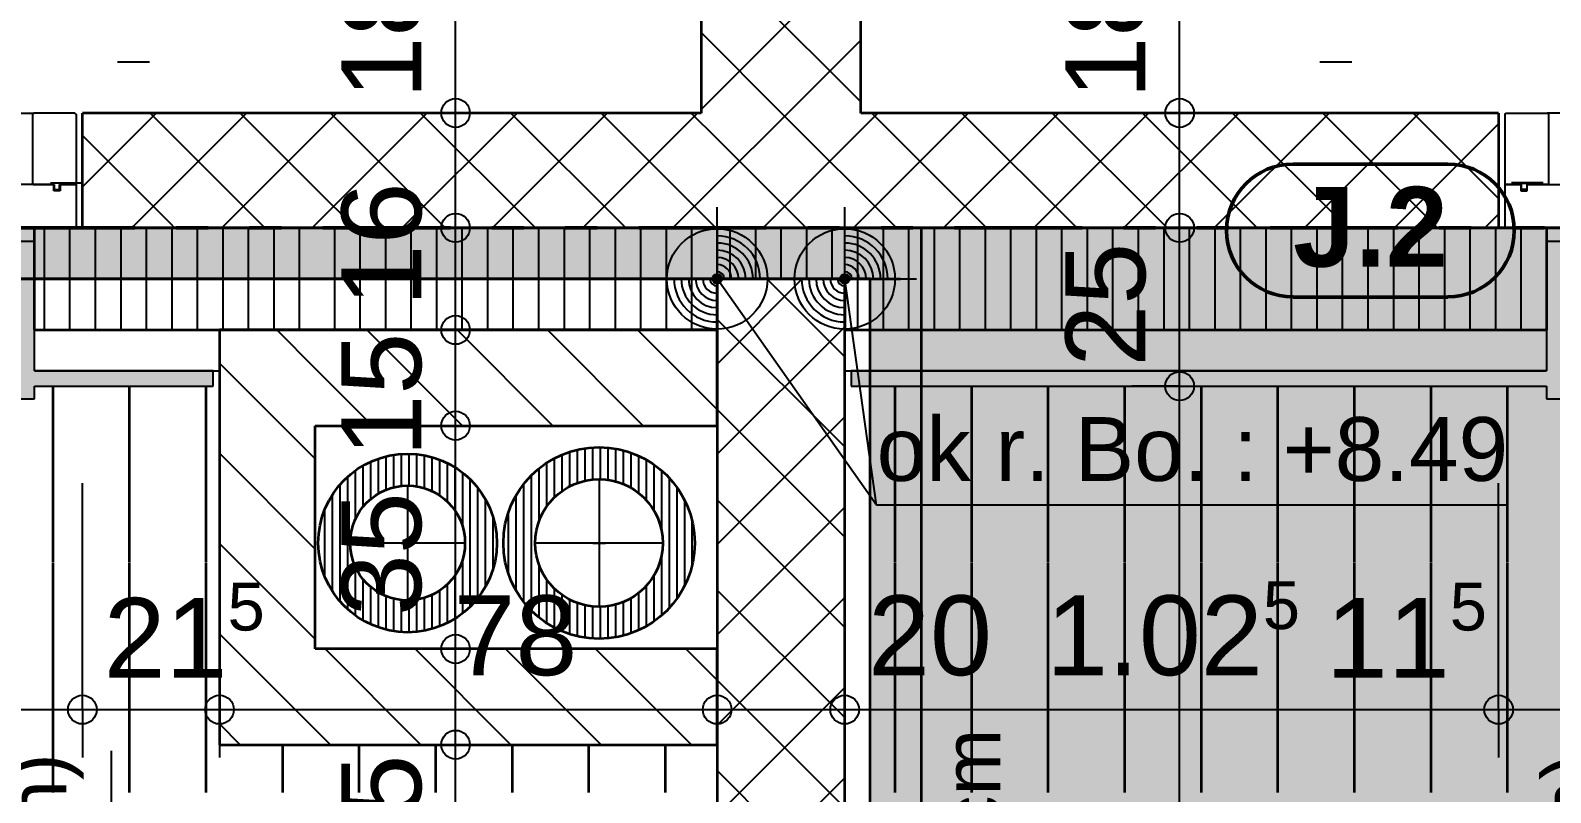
# Model space of a CAD drawing. Header units: centimetres. Extents: x 0.3 to 84.3, y 0.3 to 59.7.
# Drawn here: x 44.807 to 49.573, y 14.344 to 16.733 of the extents above; entities that cross this region are included whole.
import ezdxf

# ---------------------------------------------------------------- set-up
doc = ezdxf.new("R2010")
doc.units = ezdxf.units.CM
for name, pattern in [('AUSGEZOGEN', [0]), ('LINIE_23', [0.79, 0.4, -0.13, 0, -0.13, 0, -0.13]), ('PHANTOM', [63.5, 31.75, -6.35, 6.35, -6.35, 6.35, -6.35]), ('PUNKT', [6.35, 0, -6.35]), ('RAND', [44.45, 12.7, -6.35, 12.7, -6.35, 0, -6.35]), ('VERDECKT', [9.525, 6.35, -3.175])]:
    doc.linetypes.add(name, pattern=pattern)
for name, color, linetype, lineweight in [('Allgemein', 7, 'AUSGEZOGEN', 35), ('Ausbau Raeume', 7, 'AUSGEZOGEN', 35), ('Bauachsen grob', 7, 'RAND', 25), ('Bodenplatte', 7, 'AUSGEZOGEN', 35), ('Daemmung', 7, 'AUSGEZOGEN', 35), ('Decke', 7, 'AUSGEZOGEN', 35), ('Deckendaemmung', 7, 'AUSGEZOGEN', 25), ('Entwaesserungsb._ Retentionb', 251, 'AUSGEZOGEN', 50), ('Fenster', 7, 'AUSGEZOGEN', 35), ('Kamin', 7, 'VERDECKT', 25), ('Text Decke', 7, 'AUSGEZOGEN', 50), ('Text Koten', 7, 'AUSGEZOGEN', 50), ('Text Werkplan Ausfuehrung', 7, 'AUSGEZOGEN', 50), ('Unterkonstruktion', 7, 'AUSGEZOGEN', 35), ('Vorhangbrett', 7, 'AUSGEZOGEN', 25), ('Wand Beton bewehrt', 7, 'AUSGEZOGEN', 35), ('Wand Mauerwerk tragend', 7, 'AUSGEZOGEN', 35), ('Werkplan- Ausfuehrungsmasse', 7, 'AUSGEZOGEN', 25)]:
    doc.layers.add(name, color=color, linetype=linetype, lineweight=lineweight)
doc.styles.add('ARIAL', font='ARIAL.TTF')

msp = doc.modelspace()

# ---------------------------------------------------------------- hatches: boundary and pattern name
at = {"layer": 'Allgemein', "linetype": 'AUSGEZOGEN', "lineweight": 25}
for points in [[(44.82, 15.794), (44.82, 16.0714), (44.74, 16.0714), (44.74, 15.794), (44.74, 15.714), (44.74, 15.666), (44.74, 15.618), (44.74, 15.578), (44.82, 15.578), (44.82, 15.618), (44.82, 15.666), (44.82, 15.714)], [(49.64, 15.794), (49.64, 16.0714), (49.56, 16.0714), (49.56, 15.794), (49.56, 15.714), (49.56, 15.666), (49.56, 15.618), (49.56, 15.578), (49.64, 15.578), (49.64, 15.618), (49.64, 15.666), (49.64, 15.714)]]:
    msp.add_hatch(color=32, dxfattribs=at).paths.add_polyline_path(points)
h = msp.add_hatch(color=32, dxfattribs=at)
h.paths.add_polyline_path([(32.5, 15.666), (31.164, 15.666), (31.164, 15.618), (32.5, 15.618)])
h.paths.add_polyline_path([(37.46, 15.618), (38.53, 15.618), (38.53, 15.666), (37.46, 15.666)])
h.paths.add_polyline_path([(44.82, 15.618), (45.38, 15.618), (45.38, 15.666), (44.82, 15.666)])
h = msp.add_hatch(color=32, dxfattribs=at)
h.paths.add_polyline_path([(49.56, 15.666), (47.38, 15.666), (47.38, 15.618), (49.56, 15.618)])
h.paths.add_polyline_path([(63.216, 15.618), (63.216, 15.666), (61.88, 15.666), (61.88, 15.618)])
h.paths.add_polyline_path([(56.92, 15.666), (55.85, 15.666), (55.85, 15.618), (56.92, 15.618)])
at = {"layer": 'Bodenplatte', "linetype": 'AUSGEZOGEN', "lineweight": 25, "true_color": 0xe0ffe0}
msp.add_hatch(color=254, dxfattribs=at).paths.add_polyline_path([(31.66, 16.114), (31.66, 15.954), (62.72, 15.954), (62.72, 16.114)])
at = {"layer": 'Deckendaemmung', "linetype": 'AUSGEZOGEN', "lineweight": 25, "true_color": 0xfffddf}
msp.add_hatch(color=7, dxfattribs=at).paths.add_polyline_path([(63.04, 16.114), (47.44, 16.114), (47.44, 11.404), (49.54, 11.404), (49.54, 11.092), (55.87, 11.092), (55.87, 11.404), (56.9, 11.404), (56.9, 11.092), (63.04, 11.092)])
at = {"layer": 'Text Werkplan Ausfuehrung', "linetype": 'AUSGEZOGEN', "lineweight": 25}
for points in [[(46.9451, 15.9527), (46.9662, 15.9676), (46.9587, 15.9689)], [(46.9451, 15.9527), (46.9587, 15.9689), (46.9464, 15.9602)], [(46.9477, 15.9454), (46.9662, 15.9676), (46.9451, 15.9527)], [(46.9464, 15.9602), (46.9587, 15.9689), (46.9514, 15.9663)], [(46.9477, 15.9454), (46.9723, 15.9626), (46.9662, 15.9676)], [(47.3462, 15.9596), (47.3717, 15.9632), (47.3656, 15.9678)], [(47.3462, 15.9596), (47.3656, 15.9678), (47.3508, 15.9657)], [(47.3508, 15.9657), (47.3656, 15.9678), (47.3579, 15.9689)], [(46.9538, 15.9404), (46.9723, 15.9626), (46.9477, 15.9454)], [(46.9538, 15.9404), (46.9749, 15.9553), (46.9723, 15.9626)], [(46.9613, 15.9391), (46.9749, 15.9553), (46.9538, 15.9404)], [(46.9613, 15.9391), (46.9736, 15.9478), (46.9749, 15.9553)], [(46.9736, 15.9478), (46.9613, 15.9391), (46.9686, 15.9417)], [(47.3451, 15.9519), (47.3749, 15.9561), (47.3717, 15.9632)], [(47.3451, 15.9519), (47.3717, 15.9632), (47.3462, 15.9596)], [(47.3483, 15.9448), (47.3749, 15.9561), (47.3451, 15.9519)], [(47.3483, 15.9448), (47.3738, 15.9484), (47.3749, 15.9561)], [(47.3544, 15.9402), (47.3738, 15.9484), (47.3483, 15.9448)], [(47.3544, 15.9402), (47.3692, 15.9423), (47.3738, 15.9484)], [(47.3692, 15.9423), (47.3544, 15.9402), (47.3621, 15.9391)]]:
    msp.add_hatch(color=7, dxfattribs=at).paths.add_polyline_path(points)

# ---------------------------------------------------------------- linework, layer by layer
at = {"layer": 'Allgemein', "color": 7, "linetype": 'AUSGEZOGEN', "lineweight": 25}
for p, q in [((44.82, 16.0714), (44.74, 16.0714)), ((44.82, 15.794), (44.82, 16.0714)), ((49.64, 16.0714), (49.56, 16.0714)), ((49.56, 16.0714), (49.56, 15.794)), ((44.82, 15.714), (44.82, 15.794)), ((49.56, 15.794), (49.56, 15.714)), ((44.82, 15.666), (44.82, 15.714)), ((49.56, 15.714), (49.56, 15.666)), ((45.38, 15.666), (44.82, 15.666)), ((45.38, 15.618), (45.38, 15.666)), ((49.56, 15.666), (47.38, 15.666)), ((47.38, 15.666), (47.38, 15.618)), ((44.82, 15.578), (44.82, 15.618)), ((44.82, 15.618), (45.38, 15.618)), ((47.38, 15.618), (49.56, 15.618)), ((49.56, 15.618), (49.56, 15.578)), ((44.74, 15.578), (44.82, 15.578)), ((49.56, 15.578), (49.64, 15.578))]:
    msp.add_line(p, q, dxfattribs=at)
at = {"layer": 'Ausbau Raeume', "color": 254, "linetype": 'AUSGEZOGEN', "lineweight": 35}
for p, q in [((44.8782, 15.0646), (44.8782, 15.618)), ((45.1182, 15.0646), (45.1182, 15.618)), ((45.3582, 15.0646), (45.3582, 15.618)), ((47.5182, 15.0646), (47.5182, 15.618)), ((47.7582, 15.0646), (47.7582, 15.618)), ((47.9982, 15.0646), (47.9982, 15.618)), ((48.2382, 15.0646), (48.2382, 15.618)), ((48.4782, 15.0646), (48.4782, 15.618)), ((48.7182, 15.0646), (48.7182, 15.618)), ((48.9582, 15.0646), (48.9582, 15.618)), ((49.1982, 15.0646), (49.1982, 15.618)), ((49.4382, 15.0646), (49.4382, 15.618)), ((44.8782, 14.3446), (44.8782, 15.0632)), ((45.1182, 14.3446), (45.1182, 15.0632)), ((45.3582, 14.3446), (45.3582, 15.0632)), ((47.5182, 14.3446), (47.5182, 15.0632)), ((47.7582, 14.3446), (47.7582, 15.0632)), ((47.9982, 14.3446), (47.9982, 15.0632)), ((48.2382, 14.3446), (48.2382, 15.0632)), ((48.4782, 14.3446), (48.4782, 15.0632)), ((48.7182, 14.3446), (48.7182, 15.0632)), ((48.9582, 14.3446), (48.9582, 15.0632)), ((49.1982, 14.3446), (49.1982, 15.0632)), ((49.4382, 14.3446), (49.4382, 15.0632)), ((45.5982, 14.3446), (45.5982, 14.494)), ((45.8382, 14.3446), (45.8382, 14.494)), ((46.0782, 14.3446), (46.0782, 14.494)), ((46.3182, 14.3446), (46.3182, 14.494)), ((46.5582, 14.3446), (46.5582, 14.494)), ((46.7982, 14.3446), (46.7982, 14.494))]:
    msp.add_line(p, q, dxfattribs=at)
at = {"layer": 'Bauachsen grob', "color": 32, "linetype": 'LINIE_23', "lineweight": 50, "true_color": 0xc36e14}
msp.add_line((21.964, 16.114), (72.416, 16.114), dxfattribs=at)
at = {"layer": 'Bodenplatte', "color": 92, "linetype": 'VERDECKT', "lineweight": 35, "true_color": 0x00c600}
for p, q in [((62.72, 16.114), (31.66, 16.114)), ((31.66, 15.954), (62.72, 15.954))]:
    msp.add_line(p, q, dxfattribs=at)
at = {"layer": 'Daemmung', "color": 7, "linetype": 'AUSGEZOGEN', "lineweight": 35}
for p, q in [((44.82, 16.0714), (44.82, 16.114)), ((44.97, 16.114), (44.82, 16.114)), ((45.7, 16.114), (44.97, 16.114)), ((46.96, 16.114), (45.7, 16.114)), ((49.41, 16.114), (46.96, 16.114)), ((49.56, 16.114), (49.41, 16.114)), ((49.56, 16.114), (49.56, 16.0714)), ((44.82, 15.794), (44.82, 16.0714)), ((49.56, 16.0714), (49.56, 15.794)), ((46.96, 15.954), (47.36, 15.954)), ((46.96, 15.794), (46.96, 15.954)), ((47.36, 15.954), (47.36, 15.794)), ((44.82, 15.794), (45.4, 15.794)), ((45.4, 15.794), (45.7, 15.794)), ((45.7, 15.794), (46.96, 15.794)), ((47.36, 15.794), (49.56, 15.794))]:
    msp.add_line(p, q, dxfattribs=at)
at = {"layer": 'Daemmung', "color": 7, "linetype": 'AUSGEZOGEN', "lineweight": 25}
for p, q in [((44.85, 16.114), (44.85, 15.794)), ((44.93, 16.114), (44.93, 15.794)), ((44.93, 16.114), (44.93, 15.794)), ((45.01, 16.114), (45.01, 15.794)), ((45.09, 16.114), (45.09, 15.794)), ((45.17, 16.114), (45.17, 15.794)), ((45.25, 16.114), (45.25, 15.794)), ((45.25, 16.114), (45.25, 15.794)), ((45.33, 16.114), (45.33, 15.794)), ((45.41, 16.114), (45.41, 15.794)), ((45.49, 16.114), (45.49, 15.794)), ((45.57, 16.114), (45.57, 15.794)), ((45.57, 16.114), (45.57, 15.794)), ((45.65, 16.114), (45.65, 15.794)), ((47, 16.114), (47, 15.954)), ((47, 16.114), (47, 15.954)), ((47.08, 16.114), (47.08, 15.954)), ((47.16, 16.114), (47.16, 15.954)), ((47.24, 16.114), (47.24, 15.954)), ((47.32, 16.114), (47.32, 15.954)), ((47.32, 16.114), (47.32, 15.954)), ((47.4, 16.114), (47.4, 15.794)), ((47.48, 16.114), (47.48, 15.794)), ((47.56, 16.114), (47.56, 15.794)), ((47.64, 16.114), (47.64, 15.794)), ((47.64, 16.114), (47.64, 15.794)), ((47.72, 16.114), (47.72, 15.794)), ((47.8, 16.114), (47.8, 15.794)), ((47.88, 16.114), (47.88, 15.794)), ((47.96, 16.114), (47.96, 15.794)), ((47.96, 16.114), (47.96, 15.794)), ((48.04, 16.114), (48.04, 15.794)), ((48.12, 16.114), (48.12, 15.794)), ((48.2, 16.114), (48.2, 15.794)), ((48.28, 16.114), (48.28, 15.794)), ((48.28, 16.114), (48.28, 15.794)), ((48.36, 16.114), (48.36, 15.794)), ((48.44, 16.114), (48.44, 15.794)), ((48.52, 16.114), (48.52, 15.794)), ((48.6, 16.114), (48.6, 15.794)), ((48.6, 16.114), (48.6, 15.794)), ((48.68, 16.114), (48.68, 15.794)), ((48.76, 16.114), (48.76, 15.794)), ((48.84, 16.114), (48.84, 15.794)), ((48.92, 16.114), (48.92, 15.794)), ((48.92, 16.114), (48.92, 15.794)), ((49, 16.114), (49, 15.794)), ((49.08, 16.114), (49.08, 15.794)), ((49.16, 16.114), (49.16, 15.794)), ((49.24, 16.114), (49.24, 15.794)), ((49.24, 16.114), (49.24, 15.794)), ((49.32, 16.114), (49.32, 15.794)), ((49.4, 16.114), (49.4, 15.794)), ((49.48, 16.114), (49.48, 15.794)), ((49.56, 16.114), (49.56, 15.794)), ((45.76, 15.794), (45.76, 15.794)), ((45.84, 15.794), (45.84, 15.794)), ((45.92, 15.794), (45.92, 15.794)), ((46, 15.794), (46, 15.794)), ((46, 15.794), (46, 15.794)), ((46.08, 15.794), (46.08, 15.794)), ((46.16, 15.794), (46.16, 15.794)), ((46.24, 15.794), (46.24, 15.794)), ((46.32, 15.794), (46.32, 15.794)), ((46.32, 15.794), (46.32, 15.794)), ((46.4, 15.794), (46.4, 15.794)), ((46.48, 15.794), (46.48, 15.794))]:
    msp.add_line(p, q, dxfattribs=at)
for points in [[(45.76, 16.114), (45.76, 16.114), (45.76, 15.794)], [(45.84, 16.114), (45.84, 16.114), (45.84, 15.794)], [(45.92, 16.114), (45.92, 16.114), (45.92, 15.794)], [(46, 16.114), (46, 16.114), (46, 15.794)], [(46, 16.114), (46, 16.114), (46, 15.794)], [(46.08, 16.114), (46.08, 16.114), (46.08, 15.794)], [(46.16, 16.114), (46.16, 16.114), (46.16, 15.794)], [(46.24, 16.114), (46.24, 16.114), (46.24, 15.794)], [(46.32, 16.114), (46.32, 16.114), (46.32, 15.794), (46.32, 15.794)], [(46.32, 16.114), (46.32, 16.114), (46.32, 15.794), (46.32, 15.794)], [(46.4, 16.114), (46.4, 16.114), (46.4, 15.794), (46.4, 15.794)], [(46.48, 16.114), (46.48, 16.114), (46.48, 15.794), (46.48, 15.794)], [(46.56, 16.114), (46.56, 16.114), (46.56, 15.794), (46.56, 15.794)], [(46.64, 16.114), (46.64, 15.794), (46.64, 15.794)], [(46.64, 16.114), (46.64, 15.794), (46.64, 15.794)], [(46.72, 16.114), (46.72, 15.794), (46.72, 15.794)], [(46.8, 16.114), (46.8, 15.794), (46.8, 15.794)], [(46.88, 16.114), (46.88, 15.794), (46.88, 15.794)], [(46.96, 16.114), (46.96, 16.0316), (46.96, 15.794), (46.96, 15.794)], [(46.96, 16.114), (46.96, 16.0316), (46.96, 15.794), (46.96, 15.794)]]:
    msp.add_lwpolyline(points, dxfattribs=at)
at = {"layer": 'Decke', "color": 92, "linetype": 'RAND', "lineweight": 35, "true_color": 0x00c600}
for p, q in [((31.66, 16.114), (47.6, 16.114)), ((47.6, 16.114), (47.6, 11.724)), ((47.44, 15.954), (31.66, 15.954)), ((47.44, 11.044), (47.44, 15.954))]:
    msp.add_line(p, q, dxfattribs=at)
at = {"layer": 'Entwaesserungsb._ Retentionb', "color": 7, "linetype": 'AUSGEZOGEN', "lineweight": 25}
msp.add_line((45.06, 14.4752), (45.06, 12.2262), dxfattribs=at)
at = {"layer": 'Fenster', "color": 7, "linetype": 'AUSGEZOGEN', "lineweight": 25}
for p, q in [((41.746, 16.474), (44.818, 16.474)), ((44.818, 16.474), (44.814, 16.47)), ((44.814, 16.47), (44.814, 16.252)), ((44.946, 16.474), (44.818, 16.474)), ((44.95, 16.47), (44.946, 16.474)), ((44.95, 16.47), (44.95, 16.116)), ((49.43, 16.47), (49.434, 16.474)), ((49.43, 16.47), (49.43, 16.116)), ((49.434, 16.474), (49.562, 16.474)), ((49.562, 16.474), (49.566, 16.47)), ((52.634, 16.474), (49.562, 16.474)), ((49.566, 16.47), (49.566, 16.252)), ((44.879, 16.25), (44.668, 16.25)), ((44.814, 16.252), (44.816, 16.25)), ((44.816, 16.25), (44.8814, 16.25)), ((44.88, 16.249), (44.879, 16.25)), ((44.88, 16.23), (44.88, 16.249)), ((44.9, 16.23), (44.88, 16.23)), ((44.8814, 16.25), (44.8814, 16.236)), ((44.8814, 16.236), (44.8834, 16.234)), ((44.8834, 16.234), (44.8966, 16.234)), ((44.8966, 16.234), (44.8986, 16.236)), ((44.8986, 16.236), (44.8986, 16.25)), ((44.8986, 16.25), (44.948, 16.25)), ((44.901, 16.25), (44.9, 16.249)), ((44.9, 16.249), (44.9, 16.23)), ((44.948, 16.25), (44.901, 16.25)), ((44.948, 16.25), (44.95, 16.252)), ((44.95, 16.248), (44.948, 16.25)), ((49.432, 16.25), (49.43, 16.252)), ((49.43, 16.248), (49.432, 16.25)), ((49.4814, 16.25), (49.432, 16.25)), ((49.432, 16.25), (49.479, 16.25)), ((49.479, 16.25), (49.48, 16.249)), ((49.48, 16.249), (49.48, 16.23)), ((49.48, 16.23), (49.5, 16.23)), ((49.4814, 16.236), (49.4814, 16.25)), ((49.4834, 16.234), (49.4814, 16.236)), ((49.4966, 16.234), (49.4834, 16.234)), ((49.4986, 16.236), (49.4966, 16.234)), ((49.564, 16.25), (49.4986, 16.25)), ((49.4986, 16.25), (49.4986, 16.236)), ((49.5, 16.249), (49.501, 16.25)), ((49.5, 16.23), (49.5, 16.249)), ((49.501, 16.25), (49.712, 16.25)), ((49.566, 16.252), (49.564, 16.25)), ((44.724, 16.114), (44.948, 16.114)), ((44.948, 16.114), (44.95, 16.116)), ((49.432, 16.114), (49.43, 16.116)), ((49.656, 16.114), (49.432, 16.114))]:
    msp.add_line(p, q, dxfattribs=at)
at = {"layer": 'Kamin', "color": 7, "linetype": 'AUSGEZOGEN', "lineweight": 25}
for p, q in [((45.9222, 15.3646), (45.9222, 15.3977)), ((45.9462, 15.3646), (45.9462, 15.4025)), ((45.9702, 15.3646), (45.9702, 15.4052)), ((45.9942, 15.3646), (45.9942, 15.4058)), ((46.0182, 15.3646), (46.0182, 15.4044)), ((46.0422, 15.3646), (46.0422, 15.4009)), ((46.0662, 15.3646), (46.0662, 15.3952)), ((46.4742, 15.3646), (46.4742, 15.4027)), ((46.4982, 15.3646), (46.4982, 15.4114)), ((46.5222, 15.3646), (46.5222, 15.418)), ((46.5462, 15.3646), (46.5462, 15.4227)), ((46.5702, 15.4246), (46.5702, 15.4254)), ((46.5702, 15.3646), (46.5702, 15.4245)), ((46.5942, 15.4246), (46.5942, 15.4257)), ((46.5942, 15.3646), (46.5942, 15.4245)), ((46.6182, 15.3646), (46.6182, 15.4244)), ((46.6422, 15.3646), (46.6422, 15.4214)), ((46.6662, 15.3646), (46.6662, 15.4161)), ((46.6902, 15.3646), (46.6902, 15.4085)), ((46.7142, 15.3646), (46.7142, 15.3987)), ((45.8262, 15.3046), (45.8262, 15.3533)), ((45.8502, 15.3646), (45.8502, 15.3688)), ((45.8502, 15.3046), (45.8502, 15.3645)), ((45.8742, 15.3646), (45.8742, 15.3811)), ((45.8742, 15.3046), (45.8742, 15.3645)), ((45.8982, 15.3646), (45.8982, 15.3906)), ((45.8982, 15.3046), (45.8982, 15.3645)), ((45.9222, 15.3046), (45.9222, 15.3645)), ((45.9462, 15.3046), (45.9462, 15.3645)), ((45.9702, 15.3048), (45.9702, 15.3645)), ((45.9942, 15.3059), (45.9942, 15.3645)), ((46.0182, 15.3046), (46.0182, 15.3645)), ((46.0422, 15.3046), (46.0422, 15.3645)), ((46.0662, 15.3046), (46.0662, 15.3645)), ((46.0902, 15.3646), (46.0902, 15.3872)), ((46.0902, 15.3046), (46.0902, 15.3645)), ((46.1142, 15.3646), (46.1142, 15.3767)), ((46.1142, 15.3046), (46.1142, 15.3645)), ((46.1382, 15.3046), (46.1382, 15.3631)), ((46.4022, 15.3046), (46.4022, 15.3598)), ((46.4262, 15.3646), (46.4262, 15.3773)), ((46.4262, 15.3046), (46.4262, 15.3645)), ((46.4502, 15.3646), (46.4502, 15.3916)), ((46.4502, 15.3046), (46.4502, 15.3645)), ((46.4742, 15.3046), (46.4742, 15.3645)), ((46.4982, 15.3046), (46.4982, 15.3645)), ((46.5222, 15.3139), (46.5222, 15.3645)), ((46.5462, 15.3209), (46.5462, 15.3645)), ((46.5702, 15.3247), (46.5702, 15.3645)), ((46.5942, 15.3257), (46.5942, 15.3645)), ((46.6182, 15.3238), (46.6182, 15.3645)), ((46.6422, 15.3189), (46.6422, 15.3645)), ((46.6662, 15.3107), (46.6662, 15.3645)), ((46.6902, 15.3046), (46.6902, 15.3645)), ((46.7142, 15.3046), (46.7142, 15.3645)), ((46.7382, 15.3646), (46.7382, 15.3865)), ((46.7382, 15.3046), (46.7382, 15.3645)), ((46.7622, 15.3646), (46.7622, 15.3714)), ((46.7622, 15.3046), (46.7622, 15.3645)), ((46.7862, 15.3046), (46.7862, 15.3528)), ((45.7782, 15.3046), (45.7782, 15.3097)), ((45.7782, 15.2446), (45.7782, 15.3045)), ((45.8022, 15.3046), (45.8022, 15.3339)), ((45.8022, 15.2446), (45.8022, 15.3045)), ((45.8262, 15.2446), (45.8262, 15.3045)), ((45.8502, 15.2446), (45.8502, 15.3045)), ((45.8742, 15.264), (45.8742, 15.3045)), ((45.8982, 15.2812), (45.8982, 15.3045)), ((45.9222, 15.2929), (45.9222, 15.3045)), ((45.9462, 15.3006), (45.9462, 15.3045)), ((46.0182, 15.3037), (46.0182, 15.3045)), ((46.0422, 15.2982), (46.0422, 15.3045)), ((46.0662, 15.2887), (46.0662, 15.3045)), ((46.0902, 15.275), (46.0902, 15.3045)), ((46.1142, 15.2558), (46.1142, 15.3045)), ((46.1622, 15.3046), (46.1622, 15.3462)), ((46.1862, 15.3046), (46.1862, 15.325)), ((46.3542, 15.3046), (46.3542, 15.3114)), ((46.3542, 15.2446), (46.3542, 15.3045)), ((46.3782, 15.3046), (46.3782, 15.3383)), ((46.3782, 15.2446), (46.3782, 15.3045)), ((46.4022, 15.2446), (46.4022, 15.3045)), ((46.4262, 15.2446), (46.4262, 15.3045)), ((46.4502, 15.2687), (46.4502, 15.3045)), ((46.4742, 15.2888), (46.4742, 15.3045)), ((46.4982, 15.3035), (46.4982, 15.3045)), ((46.6902, 15.2989), (46.6902, 15.3045)), ((46.7142, 15.2824), (46.7142, 15.3045)), ((46.7382, 15.2596), (46.7382, 15.3045)), ((46.7622, 15.2446), (46.7622, 15.3045)), ((46.7862, 15.2446), (46.7862, 15.3045)), ((46.8102, 15.3046), (46.8102, 15.3295)), ((46.8102, 15.2446), (46.8102, 15.3045)), ((46.8342, 15.2446), (46.8342, 15.2996)), ((45.7542, 15.2446), (45.7542, 15.2774)), ((46.3302, 15.2446), (46.3302, 15.2759)), ((46.8582, 15.2446), (46.8582, 15.2595)), ((45.7302, 15.1846), (45.7302, 15.2311)), ((45.7542, 15.1846), (45.7542, 15.2445)), ((45.7782, 15.1846), (45.7782, 15.2445)), ((45.8022, 15.1846), (45.8022, 15.2445)), ((45.8262, 15.2013), (45.8262, 15.2445)), ((45.8502, 15.24), (45.8502, 15.2445)), ((46.1382, 15.2273), (46.1382, 15.2445)), ((46.1622, 15.1846), (46.1622, 15.2445)), ((46.1862, 15.1846), (46.1862, 15.2445)), ((46.2102, 15.1846), (46.2102, 15.2445)), ((46.2342, 15.1846), (46.2342, 15.2445)), ((46.2582, 15.1846), (46.2582, 15.2047)), ((46.3062, 15.1846), (46.3062, 15.2236)), ((46.3302, 15.1846), (46.3302, 15.2445)), ((46.3542, 15.1846), (46.3542, 15.2445)), ((46.3782, 15.1846), (46.3782, 15.2445)), ((46.4022, 15.1948), (46.4022, 15.2445)), ((46.4262, 15.2409), (46.4262, 15.2445)), ((46.7622, 15.2276), (46.7622, 15.2445)), ((46.7862, 15.1846), (46.7862, 15.2445)), ((46.8102, 15.1846), (46.8102, 15.2445)), ((46.8342, 15.1846), (46.8342, 15.2445)), ((46.8582, 15.1846), (46.8582, 15.2445)), ((45.7302, 15.1246), (45.7302, 15.1845)), ((45.7542, 15.1246), (45.7542, 15.1845)), ((45.7782, 15.1246), (45.7782, 15.1845)), ((45.8022, 15.1246), (45.8022, 15.1845)), ((46.1622, 15.1758), (46.1622, 15.1845)), ((46.1862, 15.1246), (46.1862, 15.1845)), ((46.2102, 15.1246), (46.2102, 15.1845)), ((46.2342, 15.1246), (46.2342, 15.1845)), ((46.2582, 15.1246), (46.2582, 15.1845)), ((46.3062, 15.1246), (46.3062, 15.1845)), ((46.3302, 15.1246), (46.3302, 15.1845)), ((46.3542, 15.1246), (46.3542, 15.1845)), ((46.3782, 15.1246), (46.3782, 15.1845)), ((46.7862, 15.162), (46.7862, 15.1845)), ((46.8102, 15.1246), (46.8102, 15.1845)), ((46.8342, 15.1246), (46.8342, 15.1845)), ((46.8582, 15.1246), (46.8582, 15.1845)), ((46.8822, 15.1846), (46.8822, 15.193)), ((46.8822, 15.1246), (46.8822, 15.1845)), ((45.7302, 15.0646), (45.7302, 15.1245)), ((45.7542, 15.0646), (45.7542, 15.1245)), ((45.7782, 15.0646), (45.7782, 15.1245)), ((45.8022, 15.0646), (45.8022, 15.1245)), ((46.1862, 15.0646), (46.1862, 15.1245)), ((46.2102, 15.0646), (46.2102, 15.1245)), ((46.2342, 15.0646), (46.2342, 15.1245)), ((46.2582, 15.0646), (46.2582, 15.1245)), ((46.3062, 15.0646), (46.3062, 15.1245)), ((46.3302, 15.0646), (46.3302, 15.1245)), ((46.3542, 15.0646), (46.3542, 15.1245)), ((46.3782, 15.0646), (46.3782, 15.1245)), ((46.8102, 15.0646), (46.8102, 15.1245)), ((46.8342, 15.0646), (46.8342, 15.1245)), ((46.8582, 15.0646), (46.8582, 15.1245)), ((46.8822, 15.0646), (46.8822, 15.1245)), ((45.7302, 15.0213), (45.7302, 15.0645)), ((45.7542, 15.0046), (45.7542, 15.0645)), ((45.7782, 15.0046), (45.7782, 15.0645)), ((45.8022, 15.0046), (45.8022, 15.0645)), ((46.1622, 15.0646), (46.1622, 15.0765)), ((46.1622, 15.0046), (46.1622, 15.0645)), ((46.1862, 15.0046), (46.1862, 15.0645)), ((46.2102, 15.0046), (46.2102, 15.0645)), ((46.2342, 15.0046), (46.2342, 15.0645)), ((46.2582, 15.0476), (46.2582, 15.0645)), ((46.3062, 15.0288), (46.3062, 15.0645)), ((46.3302, 15.0046), (46.3302, 15.0645)), ((46.3542, 15.0046), (46.3542, 15.0645)), ((46.3782, 15.0046), (46.3782, 15.0645)), ((46.7862, 15.0646), (46.7862, 15.0903)), ((46.7862, 15.0046), (46.7862, 15.0645)), ((46.8102, 15.0046), (46.8102, 15.0645)), ((46.8342, 15.0046), (46.8342, 15.0645)), ((46.8582, 15.0046), (46.8582, 15.0645)), ((46.8822, 15.0594), (46.8822, 15.0645)), ((45.8262, 15.0046), (45.8262, 15.051)), ((46.1382, 15.0046), (46.1382, 15.025)), ((46.4022, 15.0046), (46.4022, 15.0575)), ((46.7622, 15.0046), (46.7622, 15.0248)), ((45.7542, 14.9749), (45.7542, 15.0045)), ((45.7782, 14.9446), (45.7782, 15.0045)), ((45.8022, 14.9446), (45.8022, 15.0045)), ((45.8262, 14.9446), (45.8262, 15.0045)), ((45.8502, 15.0046), (45.8502, 15.0123)), ((45.8502, 14.9446), (45.8502, 15.0045)), ((45.8742, 14.9446), (45.8742, 14.9883)), ((45.8982, 14.9446), (45.8982, 14.9711)), ((46.0902, 14.9446), (46.0902, 14.9773)), ((46.1142, 14.9446), (46.1142, 14.9965)), ((46.1382, 14.9446), (46.1382, 15.0045)), ((46.1622, 14.9446), (46.1622, 15.0045)), ((46.1862, 14.9446), (46.1862, 15.0045)), ((46.2102, 14.954), (46.2102, 15.0045)), ((46.2342, 14.9907), (46.2342, 15.0045)), ((46.3302, 14.9764), (46.3302, 15.0045)), ((46.3542, 14.9446), (46.3542, 15.0045)), ((46.3782, 14.9446), (46.3782, 15.0045)), ((46.4022, 14.9446), (46.4022, 15.0045)), ((46.4262, 15.0046), (46.4262, 15.0114)), ((46.4262, 14.9446), (46.4262, 15.0045)), ((46.4502, 14.9446), (46.4502, 14.9836)), ((46.7142, 14.9446), (46.7142, 14.97)), ((46.7382, 14.9446), (46.7382, 14.9927)), ((46.7622, 14.9446), (46.7622, 15.0045)), ((46.7862, 14.9446), (46.7862, 15.0045)), ((46.8102, 14.9446), (46.8102, 15.0045)), ((46.8342, 14.9527), (46.8342, 15.0045)), ((46.8582, 14.9928), (46.8582, 15.0045)), ((45.7782, 14.9426), (45.7782, 14.9445)), ((45.8022, 14.9184), (45.8022, 14.9445)), ((45.8262, 14.8991), (45.8262, 14.9445)), ((45.8502, 14.8846), (45.8502, 14.9445)), ((45.8742, 14.8846), (45.8742, 14.9445)), ((45.8982, 14.8846), (45.8982, 14.9445)), ((45.9222, 14.9446), (45.9222, 14.9594)), ((45.9222, 14.8846), (45.9222, 14.9445)), ((45.9462, 14.9446), (45.9462, 14.9517)), ((45.9462, 14.8846), (45.9462, 14.9445)), ((45.9702, 14.9446), (45.9702, 14.9475)), ((45.9702, 14.8846), (45.9702, 14.9445)), ((45.9942, 14.9446), (45.9942, 14.9465)), ((45.9942, 14.8846), (45.9942, 14.9445)), ((46.0182, 14.9446), (46.0182, 14.9486)), ((46.0182, 14.8846), (46.0182, 14.9445)), ((46.0422, 14.9446), (46.0422, 14.9541)), ((46.0422, 14.8846), (46.0422, 14.9445)), ((46.0662, 14.9446), (46.0662, 14.9636)), ((46.0662, 14.8846), (46.0662, 14.9445)), ((46.0902, 14.8846), (46.0902, 14.9445)), ((46.1142, 14.8846), (46.1142, 14.9445)), ((46.1382, 14.8892), (46.1382, 14.9445)), ((46.1622, 14.9061), (46.1622, 14.9445)), ((46.1862, 14.9273), (46.1862, 14.9445)), ((46.3542, 14.9409), (46.3542, 14.9445)), ((46.3782, 14.914), (46.3782, 14.9445)), ((46.4022, 14.8925), (46.4022, 14.9445)), ((46.4262, 14.8846), (46.4262, 14.9445)), ((46.4502, 14.8846), (46.4502, 14.9445)), ((46.4742, 14.9446), (46.4742, 14.9635)), ((46.4742, 14.8846), (46.4742, 14.9445)), ((46.4982, 14.9446), (46.4982, 14.9488)), ((46.4982, 14.8846), (46.4982, 14.9445)), ((46.5222, 14.8846), (46.5222, 14.9384)), ((46.5462, 14.8846), (46.5462, 14.9314)), ((46.5702, 14.8846), (46.5702, 14.9276)), ((46.5942, 14.8846), (46.5942, 14.9266)), ((46.6182, 14.8846), (46.6182, 14.9286)), ((46.6422, 14.8846), (46.6422, 14.9335)), ((46.6662, 14.8846), (46.6662, 14.9416)), ((46.6902, 14.9446), (46.6902, 14.9535)), ((46.6902, 14.8846), (46.6902, 14.9445)), ((46.7142, 14.8846), (46.7142, 14.9445)), ((46.7382, 14.8846), (46.7382, 14.9445)), ((46.7622, 14.8846), (46.7622, 14.9445)), ((46.7862, 14.8995), (46.7862, 14.9445)), ((46.8102, 14.9228), (46.8102, 14.9445)), ((45.8502, 14.8836), (45.8502, 14.8845)), ((45.8742, 14.8713), (45.8742, 14.8845)), ((45.8982, 14.8617), (45.8982, 14.8845)), ((45.9222, 14.8547), (45.9222, 14.8845)), ((45.9462, 14.8498), (45.9462, 14.8845)), ((45.9702, 14.8471), (45.9702, 14.8845)), ((45.9942, 14.8465), (45.9942, 14.8845)), ((46.0182, 14.8479), (46.0182, 14.8845)), ((46.0422, 14.8514), (46.0422, 14.8845)), ((46.0662, 14.8571), (46.0662, 14.8845)), ((46.0902, 14.8651), (46.0902, 14.8845)), ((46.1142, 14.8757), (46.1142, 14.8845)), ((46.4262, 14.875), (46.4262, 14.8845)), ((46.4502, 14.8607), (46.4502, 14.8845)), ((46.4742, 14.8496), (46.4742, 14.8845)), ((46.4982, 14.8409), (46.4982, 14.8845)), ((46.5222, 14.8343), (46.5222, 14.8845)), ((46.5462, 14.8296), (46.5462, 14.8845)), ((46.5702, 14.827), (46.5702, 14.8845)), ((46.5942, 14.8266), (46.5942, 14.8845)), ((46.6182, 14.8279), (46.6182, 14.8845)), ((46.6422, 14.831), (46.6422, 14.8845)), ((46.6662, 14.8362), (46.6662, 14.8845)), ((46.6902, 14.8439), (46.6902, 14.8845)), ((46.7142, 14.8536), (46.7142, 14.8845)), ((46.7382, 14.8658), (46.7382, 14.8845)), ((46.7622, 14.8809), (46.7622, 14.8845))]:
    msp.add_line(p, q, dxfattribs=at)
at = {"layer": 'Kamin', "color": 7, "linetype": 'PHANTOM', "lineweight": 25}
for p, q in [((45.9895, 15.3062), (45.9895, 14.9462)), ((46.5898, 15.3262), (46.5898, 14.9262)), ((46.1695, 15.1262), (45.8095, 15.1262)), ((45.9695, 15.1262), (46.0095, 15.1262)), ((45.9695, 15.1262), (46.0095, 15.1262)), ((45.9895, 15.1462), (45.9895, 15.1062)), ((45.9895, 15.1462), (45.9895, 15.1062)), ((45.9895, 15.1262), (45.9895, 15.1262)), ((46.7898, 15.1262), (46.3898, 15.1262)), ((46.5698, 15.1262), (46.6098, 15.1262)), ((46.5698, 15.1262), (46.6098, 15.1262)), ((46.5898, 15.1462), (46.5898, 15.1062)), ((46.5898, 15.1462), (46.5898, 15.1062)), ((46.5898, 15.1262), (46.5898, 15.1262))]:
    msp.add_line(p, q, dxfattribs=at)
at = {"layer": 'Kamin', "color": 7, "linetype": 'AUSGEZOGEN', "lineweight": 25}
for points in [[(46.1382, 15.2446), (46.1382, 15.2541), (46.1382, 15.2541), (46.1382, 15.3045)], [(46.1622, 15.2446), (46.1622, 15.2538), (46.1622, 15.2538), (46.1622, 15.3045)], [(46.1862, 15.2446), (46.1862, 15.2535), (46.1862, 15.2535), (46.1862, 15.3045)], [(46.2102, 15.2446), (46.2102, 15.2531), (46.2102, 15.2531), (46.2102, 15.2983)], [(46.2342, 15.2446), (46.2342, 15.2528), (46.2342, 15.2528), (46.2342, 15.2616)]]:
    msp.add_lwpolyline(points, dxfattribs=at)
at = {"layer": 'Kamin', "color": 7, "linetype": 'AUSGEZOGEN', "lineweight": 35}
for centre, radius in [((45.9895, 15.1262), 0.28), ((46.5898, 15.1262), 0.3), ((45.9895, 15.1262), 0.18), ((45.9895, 15.1262), 0.18), ((46.5898, 15.1262), 0.2), ((46.5898, 15.1262), 0.2)]:
    msp.add_circle(centre, radius, dxfattribs=at)
at = {"layer": 'Text Koten', "color": 240, "linetype": 'AUSGEZOGEN', "lineweight": 25}
for p, q in [((46.96, 15.729), (46.96, 16.179)), ((47.36, 15.729), (47.36, 16.179)), ((46.96, 15.7965), (46.96, 16.1115)), ((47.36, 15.7965), (47.36, 16.1115)), ((46.735, 15.954), (47.185, 15.954)), ((46.8027, 15.954), (47.1175, 15.954)), ((47.135, 15.954), (47.585, 15.954)), ((47.2027, 15.954), (47.5175, 15.954))]:
    msp.add_line(p, q, dxfattribs=at)
for centre in [(46.96, 15.954), (47.36, 15.954)]:
    msp.add_circle(centre, 0.1575, dxfattribs=at)
for centre, radius, start, end in [((46.96, 15.954), 0.135, 0, 90), ((46.96, 15.954), 0.1125, 0, 90), ((47.36, 15.954), 0.135, 0, 90), ((47.36, 15.954), 0.1125, 0, 90), ((46.96, 15.954), 0.09, 0, 90), ((46.96, 15.954), 0.0675, 0, 90), ((47.36, 15.954), 0.09, 0, 90), ((47.36, 15.954), 0.0675, 0, 90), ((46.96, 15.954), 0.045, 0, 90), ((46.96, 15.954), 0.0225, 0, 90), ((47.36, 15.954), 0.045, 0, 90), ((47.36, 15.954), 0.0225, 0, 90), ((46.96, 15.954), 0.135, 180, 270), ((46.96, 15.954), 0.1125, 180, 270), ((46.96, 15.954), 0.09, 180, 270), ((46.96, 15.954), 0.0675, 180, 270), ((46.96, 15.954), 0.045, 180, 270), ((46.96, 15.954), 0.0225, 180, 270), ((47.36, 15.954), 0.135, 180, 270), ((47.36, 15.954), 0.1125, 180, 270), ((47.36, 15.954), 0.09, 180, 270), ((47.36, 15.954), 0.0675, 180, 270), ((47.36, 15.954), 0.045, 180, 270), ((47.36, 15.954), 0.0225, 180, 270)]:
    msp.add_arc(centre, radius, start, end, dxfattribs=at)
at = {"layer": 'Text Werkplan Ausfuehrung', "color": 92, "linetype": 'AUSGEZOGEN', "lineweight": 50, "true_color": 0x00b300}
for p, q in [((49.251, 16.314), (48.7655, 16.314)), ((49.251, 15.8973), (48.7655, 15.8973))]:
    msp.add_line(p, q, dxfattribs=at)
at = {"layer": 'Text Werkplan Ausfuehrung', "color": 7, "linetype": 'AUSGEZOGEN', "lineweight": 25}
for p, q in [((46.9514, 15.9663), (46.9514, 15.9663)), ((47.3579, 15.9689), (47.3579, 15.9689)), ((46.9477, 15.9454), (46.9477, 15.9454)), ((47.46, 15.2447), (46.96, 15.954)), ((46.9686, 15.9417), (46.9686, 15.9417)), ((46.9723, 15.9626), (46.9723, 15.9626)), ((47.3451, 15.9519), (47.3451, 15.9519)), ((47.46, 15.2447), (47.36, 15.954)), ((47.3621, 15.9391), (47.3621, 15.9391)), ((47.3749, 15.9561), (47.3749, 15.9561)), ((49.44, 15.2447), (47.46, 15.2447))]:
    msp.add_line(p, q, dxfattribs=at)
for centre in [(46.96, 15.954), (47.36, 15.954)]:
    msp.add_circle(centre, 0.015, dxfattribs=at)
at = {"layer": 'Text Werkplan Ausfuehrung', "color": 92, "linetype": 'AUSGEZOGEN', "lineweight": 50, "true_color": 0x00b300}
for centre, start, end in [((48.7655, 16.1057), 90, 270), ((49.251, 16.1057), 270, 90)]:
    msp.add_arc(centre, 0.2083, start, end, dxfattribs=at)
at = {"layer": 'Unterkonstruktion', "color": 7, "linetype": 'AUSGEZOGEN', "lineweight": 25}
for p, q in [((44.82, 15.714), (44.82, 15.794)), ((45.4, 15.794), (44.82, 15.794)), ((45.4, 15.714), (45.4, 15.794)), ((49.56, 15.794), (47.36, 15.794)), ((47.36, 15.794), (47.36, 15.714)), ((49.56, 15.794), (49.56, 15.714)), ((44.82, 15.666), (44.82, 15.714)), ((45.4, 15.666), (45.4, 15.714)), ((47.36, 15.714), (47.36, 15.666)), ((49.56, 15.714), (49.56, 15.666)), ((44.82, 15.666), (45.38, 15.666)), ((45.38, 15.666), (45.4, 15.666)), ((47.36, 15.666), (47.38, 15.666)), ((47.38, 15.666), (49.56, 15.666))]:
    msp.add_line(p, q, dxfattribs=at)
at = {"layer": 'Vorhangbrett', "color": 191, "linetype": 'PUNKT', "lineweight": 25, "true_color": 0xbe96ea}
for p, q in [((32.18, 16.634), (45.57, 16.634)), ((48.85, 16.634), (62.37, 16.634))]:
    msp.add_line(p, q, dxfattribs=at)
at = {"layer": 'Wand Beton bewehrt', "color": 7, "linetype": 'AUSGEZOGEN', "lineweight": 35}
for p, q in [((46.91, 28.294), (46.91, 16.474)), ((47.41, 16.474), (47.41, 19.732)), ((44.97, 16.254), (44.97, 16.474)), ((45.7, 16.474), (44.97, 16.474)), ((46.91, 16.474), (45.7, 16.474)), ((47.61, 16.474), (47.41, 16.474)), ((49.41, 16.474), (47.61, 16.474)), ((49.41, 16.474), (49.41, 16.254)), ((44.97, 16.114), (44.97, 16.254)), ((49.41, 16.254), (49.41, 16.114)), ((44.97, 16.114), (45.7, 16.114)), ((45.7, 16.114), (46.96, 16.114)), ((46.96, 16.114), (49.41, 16.114)), ((46.96, 15.954), (46.96, 15.794)), ((47.36, 15.954), (46.96, 15.954)), ((47.36, 15.794), (47.36, 15.954)), ((46.96, 15.794), (46.96, 15.494)), ((47.36, 15.714), (47.36, 15.794)), ((47.36, 15.666), (47.36, 15.714)), ((47.36, 15.618), (47.36, 15.666)), ((47.36, 11.56), (47.36, 15.618)), ((46.96, 15.494), (46.96, 14.794)), ((46.96, 14.794), (46.96, 14.494)), ((46.96, 14.494), (46.96, 11.512))]:
    msp.add_line(p, q, dxfattribs=at)
at = {"layer": 'Wand Beton bewehrt', "color": 7, "linetype": 'AUSGEZOGEN', "lineweight": 25}
for p, q in [((46.91, 17.0087), (47.41, 16.5087)), ((46.91, 16.4855), (47.41, 16.9855)), ((46.91, 16.7259), (47.1619, 16.474)), ((47.1813, 16.474), (47.41, 16.7027)), ((44.97, 16.2426), (45.2014, 16.474)), ((45.7, 16.2388), (45.4648, 16.474)), ((45.7, 16.4069), (45.7671, 16.474)), ((45.7, 16.124), (46.0499, 16.474)), ((46.1077, 16.114), (45.7477, 16.474)), ((45.9728, 16.114), (46.3328, 16.474)), ((46.3905, 16.114), (46.0305, 16.474)), ((46.2556, 16.114), (46.6156, 16.474)), ((46.6733, 16.114), (46.3133, 16.474)), ((46.5385, 16.114), (46.8985, 16.474)), ((46.9562, 16.114), (46.5962, 16.474)), ((46.96, 16.393), (46.879, 16.474)), ((46.96, 16.2527), (47.1813, 16.474)), ((47.1042, 16.114), (47.4642, 16.474)), ((47.5219, 16.114), (47.1619, 16.474)), ((47.387, 16.114), (47.747, 16.474)), ((47.8047, 16.114), (47.4447, 16.474)), ((47.6698, 16.114), (48.0298, 16.474)), ((48.0876, 16.114), (47.7276, 16.474)), ((47.9527, 16.114), (48.3127, 16.474)), ((48.3704, 16.114), (48.0104, 16.474)), ((48.2355, 16.114), (48.5955, 16.474)), ((48.6532, 16.114), (48.2932, 16.474)), ((48.5184, 16.114), (48.8784, 16.474)), ((48.9361, 16.114), (48.5761, 16.474)), ((48.8012, 16.114), (49.1612, 16.474)), ((49.2189, 16.114), (48.8589, 16.474)), ((49.41, 16.2058), (49.1418, 16.474)), ((49.0841, 16.114), (49.41, 16.4399)), ((47.239, 16.114), (46.96, 16.393)), ((46.8213, 16.114), (46.96, 16.2527)), ((45.8248, 16.114), (45.7, 16.2388)), ((49.3669, 16.114), (49.41, 16.1571)), ((44.9763, 16.114), (44.97, 16.1203)), ((46.96, 15.687), (47.227, 15.954)), ((47.1162, 15.954), (47.36, 15.7102)), ((46.96, 15.8273), (47.36, 15.4273)), ((46.96, 15.4042), (47.36, 15.8042)), ((46.96, 15.5445), (47.36, 15.1445)), ((46.96, 15.1213), (47.36, 15.5213)), ((46.96, 15.2617), (47.36, 14.8617)), ((46.96, 14.8385), (47.36, 15.2385)), ((46.96, 14.9788), (47.36, 14.5788)), ((46.96, 14.5556), (47.36, 14.9556)), ((46.96, 14.696), (47.36, 14.296)), ((46.96, 14.2728), (47.36, 14.6728)), ((46.96, 14.4131), (47.36, 14.0131)), ((46.96, 13.9899), (47.36, 14.3899))]:
    msp.add_line(p, q, dxfattribs=at)
at = {"layer": 'Wand Beton bewehrt', "color": 180, "linetype": 'PUNKT', "lineweight": 25}
for p, q in [((44.97, 16.254), (38.38, 16.254)), ((44.97, 16.114), (44.97, 16.254)), ((44.74, 16.114), (44.82, 16.114)), ((44.82, 16.114), (44.97, 16.114))]:
    msp.add_line(p, q, dxfattribs=at)
at = {"layer": 'Wand Beton bewehrt', "color": 180, "linetype": 'PUNKT', "lineweight": 35}
for p, q in [((56, 16.254), (49.41, 16.254)), ((49.41, 16.254), (49.41, 16.114)), ((49.41, 16.114), (49.56, 16.114)), ((49.56, 16.114), (49.64, 16.114))]:
    msp.add_line(p, q, dxfattribs=at)
at = {"layer": 'Wand Beton bewehrt', "color": 7, "linetype": 'AUSGEZOGEN', "lineweight": 25}
for points in [[(45.1243, 16.114), (45.1394, 16.1292), (45.1394, 16.1292), (45.4843, 16.474)], [(45.542, 16.114), (45.5376, 16.1184), (45.5376, 16.1184), (45.182, 16.474)], [(45.2591, 16.114), (45.2469, 16.1262), (45.2469, 16.1262), (44.97, 16.4031)], [(45.4071, 16.114), (45.4148, 16.1217), (45.4148, 16.1217), (45.7, 16.4069)], [(45.6899, 16.114), (45.6902, 16.1143), (45.6902, 16.1143), (45.7, 16.124)]]:
    msp.add_lwpolyline(points, dxfattribs=at)
at = {"layer": 'Wand Mauerwerk tragend', "color": 7, "linetype": 'AUSGEZOGEN', "lineweight": 35}
for p, q in [((45.7, 15.794), (45.4, 15.794)), ((45.4, 15.794), (45.4, 15.714)), ((46.96, 15.794), (45.7, 15.794)), ((46.96, 15.494), (46.96, 15.794)), ((45.4, 15.714), (45.4, 15.666)), ((45.4, 15.666), (45.4, 15.618)), ((45.4, 15.618), (45.4, 14.494)), ((45.7, 15.494), (46.96, 15.494)), ((45.7, 14.794), (45.7, 15.494)), ((46.96, 14.794), (45.7, 14.794)), ((46.96, 14.494), (46.96, 14.794)), ((45.4, 14.494), (45.7, 14.494)), ((45.7, 14.494), (46.96, 14.494))]:
    msp.add_line(p, q, dxfattribs=at)
at = {"layer": 'Wand Mauerwerk tragend', "color": 7, "linetype": 'AUSGEZOGEN', "lineweight": 25}
for p, q in [((45.5791, 15.794), (45.7, 15.6731)), ((46.162, 15.494), (45.862, 15.794)), ((46.4448, 15.494), (46.1448, 15.794)), ((46.7277, 15.494), (46.4277, 15.794)), ((46.96, 15.5445), (46.7105, 15.794)), ((45.4, 15.6903), (45.7, 15.3903)), ((45.8791, 15.494), (45.7, 15.6731)), ((45.4, 15.4074), (45.7, 15.1074)), ((45.4, 15.1246), (45.7, 14.8246)), ((45.4, 14.8418), (45.7, 14.5418)), ((46.0306, 14.494), (45.7306, 14.794)), ((46.3134, 14.494), (46.0134, 14.794)), ((46.5963, 14.494), (46.2963, 14.794)), ((46.8791, 14.494), (46.5791, 14.794)), ((46.96, 14.696), (46.862, 14.794)), ((45.4, 14.5589), (45.4649, 14.494)), ((45.7478, 14.494), (45.7, 14.5418))]:
    msp.add_line(p, q, dxfattribs=at)
at = {"layer": 'Werkplan- Ausfuehrungsmasse', "color": 7, "linetype": 'AUSGEZOGEN', "lineweight": 25}
for p, q in [((46.14, 16.474), (46.14, 28.294)), ((48.41, 16.474), (48.41, 19.732)), ((46.14, 16.474), (45.99, 16.474)), ((46.14, 16.474), (46.29, 16.474)), ((46.14, 16.474), (46.14, 16.474)), ((46.14, 16.114), (46.14, 16.474)), ((48.41, 16.474), (48.26, 16.474)), ((48.41, 16.474), (48.56, 16.474)), ((48.41, 16.474), (48.41, 16.474)), ((48.41, 16.114), (48.41, 16.474)), ((46.14, 16.114), (45.99, 16.114)), ((46.14, 16.114), (46.29, 16.114)), ((46.14, 16.114), (46.14, 16.114)), ((48.41, 16.114), (48.26, 16.114)), ((48.41, 16.114), (48.56, 16.114)), ((48.41, 16.114), (48.41, 16.114)), ((48.41, 15.618), (48.41, 16.114)), ((46.14, 15.794), (45.99, 15.794)), ((46.14, 15.794), (46.29, 15.794)), ((46.14, 15.794), (46.14, 15.794)), ((46.14, 15.494), (46.14, 15.794)), ((48.41, 15.618), (48.26, 15.618)), ((48.41, 15.618), (48.56, 15.618)), ((48.41, 15.618), (48.41, 15.618)), ((48.41, 11.56), (48.41, 15.618)), ((46.14, 15.494), (45.99, 15.494)), ((46.14, 15.494), (46.29, 15.494)), ((46.14, 15.494), (46.14, 15.494)), ((46.14, 14.794), (46.14, 15.494)), ((46.14, 14.794), (45.99, 14.794)), ((46.14, 14.794), (46.29, 14.794)), ((46.14, 14.794), (46.14, 14.794)), ((46.14, 14.494), (46.14, 14.794)), ((44.97, 14.604), (44.97, 14.754)), ((45.4, 14.604), (45.4, 14.754)), ((46.96, 14.604), (46.96, 14.754)), ((47.36, 14.604), (47.36, 14.754)), ((49.41, 14.604), (49.41, 14.754)), ((44.74, 14.604), (44.97, 14.604)), ((44.97, 14.604), (44.97, 14.454)), ((44.97, 14.604), (45.4, 14.604)), ((45.4, 14.604), (45.4, 14.454)), ((45.4, 14.604), (45.4, 14.604)), ((45.4, 14.604), (46.96, 14.604)), ((46.96, 14.604), (46.96, 14.454)), ((46.96, 14.604), (46.96, 14.604)), ((46.96, 14.604), (47.36, 14.604)), ((47.36, 14.604), (47.36, 14.454)), ((47.36, 14.604), (47.36, 14.604)), ((47.36, 14.604), (49.41, 14.604)), ((49.41, 14.604), (49.41, 14.454)), ((49.41, 14.604), (49.64, 14.604)), ((46.14, 14.494), (45.99, 14.494)), ((46.14, 14.494), (46.29, 14.494)), ((46.14, 14.494), (46.14, 14.494)), ((46.14, 11.404), (46.14, 14.494))]:
    msp.add_line(p, q, dxfattribs=at)
for points in [[(46.14, 15.794), (46.14, 16.0266), (46.14, 16.0266), (46.14, 16.114)], [(44.97, 14.604), (44.97, 14.6665), (44.97, 14.6665), (44.97, 14.6665), (44.97, 14.6665), (44.97, 14.6665), (44.97, 14.6665), (44.97, 14.6665), (44.97, 14.6665), (44.97, 14.6665), (44.97, 14.6665), (44.97, 14.6665), (44.97, 14.6665), (44.97, 14.6665), (44.97, 14.6665), (44.97, 14.6665), (44.97, 14.6665), (44.97, 14.6665), (44.97, 14.6665), (44.97, 14.6752), (44.97, 14.6752), (44.97, 14.6759), (44.97, 14.6759), (44.97, 14.6783), (44.97, 14.6783), (44.97, 14.6789), (44.97, 14.6789), (44.97, 14.6815), (44.97, 14.6815), (44.97, 15.314)], [(49.41, 14.604), (49.41, 14.6665), (49.41, 14.6665), (49.41, 14.6665), (49.41, 14.6665), (49.41, 14.6665), (49.41, 14.6665), (49.41, 14.6665), (49.41, 14.6665), (49.41, 14.6665), (49.41, 14.6665), (49.41, 14.6665), (49.41, 14.6665), (49.41, 14.6665), (49.41, 14.6665), (49.41, 14.6779), (49.41, 14.6779), (49.41, 14.6789), (49.41, 14.6789), (49.41, 15.314)]]:
    msp.add_lwpolyline(points, dxfattribs=at)
for centre in [(46.14, 16.474), (48.41, 16.474), (46.14, 16.114), (48.41, 16.114), (46.14, 15.794), (48.41, 15.618), (46.14, 15.494), (46.14, 14.794), (44.97, 14.604), (45.4, 14.604), (46.96, 14.604), (47.36, 14.604), (49.41, 14.604), (46.14, 14.494)]:
    msp.add_circle(centre, 0.045, dxfattribs=at)

# ---------------------------------------------------------------- texts
at = {"layer": 'Entwaesserungsb._ Retentionb', "color": 7, "linetype": 'AUSGEZOGEN', "lineweight": 35, "char_height": 0.18, "width": 0.09, "attachment_point": 7, "rotation": 90, "style": 'ARIAL'}
for insert in [(44.974, 12.4262), (49.7802, 12.4262)]:
    msp.add_mtext('Gefälle\\~2.0%\\~(roh)', dxfattribs=dict(at, insert=insert))
at = {"layer": 'Text Decke', "color": 92, "linetype": 'AUSGEZOGEN', "lineweight": 35, "true_color": 0x00c600, "insert": (47.8509, 12.2661), "char_height": 0.18, "width": 0.09, "attachment_point": 7, "rotation": 90, "style": 'ARIAL'}
msp.add_mtext('Deckenabsatz\\~10cm', dxfattribs=at)
at = {"layer": 'Text Koten', "color": 7, "linetype": 'AUSGEZOGEN', "lineweight": 35, "insert": (47.46, 15.318), "char_height": 0.2, "width": 0.1, "attachment_point": 7, "style": 'ARIAL'}
msp.add_mtext('ok\\~r.\\~Bo.\\~:\\~+8.49', dxfattribs=at)
at = {"layer": 'Text Werkplan Ausfuehrung', "color": 92, "linetype": 'AUSGEZOGEN', "lineweight": 50, "true_color": 0x00b300, "insert": (48.7655, 15.989), "char_height": 0.25, "width": 0.125, "attachment_point": 7, "style": 'ARIAL'}
msp.add_mtext('\\fArial|i0|b1|c0|p0;J.2', dxfattribs=at)
at = {"layer": 'Werkplan- Ausfuehrungsmasse', "color": 7, "linetype": 'AUSGEZOGEN', "lineweight": 50, "char_height": 0.25, "width": 0.125, "attachment_point": 7, "rotation": 90, "style": 'ARIAL'}
for s, insert in [('18', (46.0357, 16.519)), ('18', (48.3057, 16.519)), ('16', (46.0357, 15.8678)), ('25', (48.3057, 15.6788)), ('15', (46.0357, 15.3968)), ('35', (46.0356, 14.8968)), ('15', (46.0357, 14.0745))]:
    msp.add_mtext(s, dxfattribs=dict(at, insert=insert))
at = {"layer": 'Werkplan- Ausfuehrungsmasse', "color": 7, "linetype": 'AUSGEZOGEN', "lineweight": 50, "attachment_point": 7, "style": 'ARIAL'}
for s, insert, char_height, width in [('5', (45.4252, 14.8498), 0.15, 0.075), ('78', (46.1334, 14.7083), 0.25, 0.125), ('20', (47.4332, 14.7083), 0.25, 0.125), ('1.02', (47.9911, 14.7083), 0.25, 0.125), ('5', (48.6708, 14.8541), 0.15, 0.075), ('5', (49.2568, 14.8498), 0.15, 0.075), ('21', (45.0367, 14.704), 0.25, 0.125), ('11', (48.8684, 14.704), 0.25, 0.125)]:
    msp.add_mtext(s, dxfattribs=dict(at, insert=insert, char_height=char_height, width=width))

doc.saveas('drawing.dxf')
